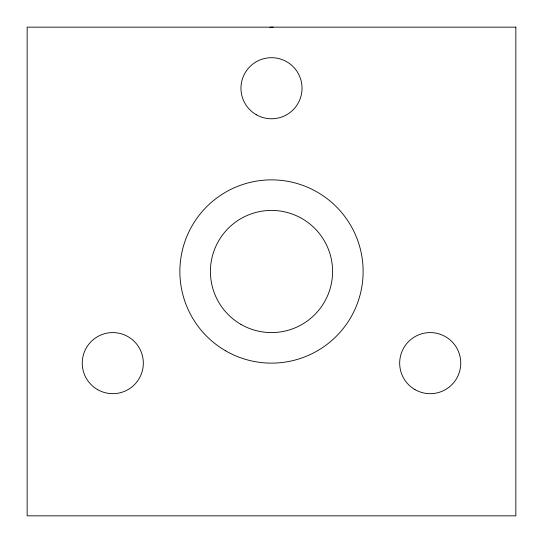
<?xml version="1.0" encoding="UTF-8"?>
<svg xmlns="http://www.w3.org/2000/svg" width="543" height="543" viewBox="0 0 543 543"><rect width="100%" height="100%" fill="white"/><g stroke="black" fill="none" stroke-linecap="round" stroke-linejoin="round"><path stroke-width="0.81" d="M269.871 27.388L271.5 27.15A61.087 61.087 0 0 1 273.17 27.17M515.85 27.15L27.15 27.15L27.15 515.85L515.85 515.85L515.85 27.15M414.94 389.582A30.544 30.544 0 0 0 460.756 363.131A30.544 30.544 0 0 0 414.94 336.68A30.544 30.544 0 0 0 414.94 389.582M256.228 114.688A30.544 30.544 0 0 0 302.044 88.237A30.544 30.544 0 0 0 256.228 61.787A30.544 30.544 0 0 0 256.228 114.688M97.516 389.582A30.544 30.544 0 0 0 143.332 363.131A30.544 30.544 0 0 0 97.516 336.68A30.544 30.544 0 0 0 97.516 389.582M225.684 350.853A91.631 91.631 0 0 0 363.131 271.5A91.631 91.631 0 0 0 225.684 192.147A91.631 91.631 0 0 0 225.684 350.853M240.956 324.402A61.087 61.087 0 0 0 332.587 271.5A61.087 61.087 0 0 0 240.956 218.598A61.087 61.087 0 0 0 240.956 324.402"/></g></svg>
